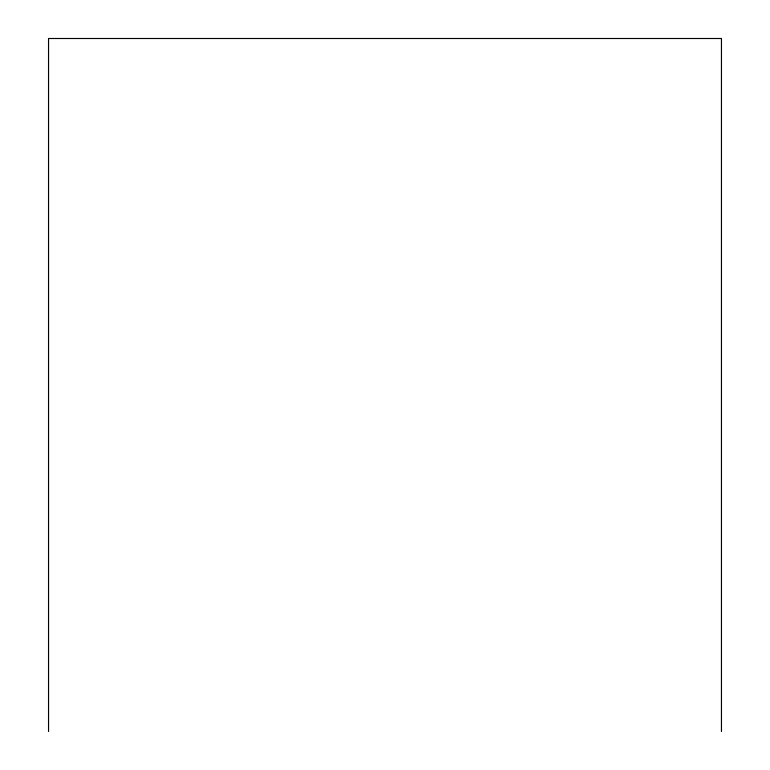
<?xml version="1.0" encoding="UTF-8"?>
<svg xmlns="http://www.w3.org/2000/svg" width="770" height="770" viewBox="0 0 770 770"><rect width="100%" height="100%" fill="white"/><g stroke="black" fill="none" stroke-linecap="round" stroke-linejoin="round"><path stroke-width="1.16" d="M721.452 731.5L721.452 38.5L48.548 38.5L48.548 731.5"/></g></svg>
